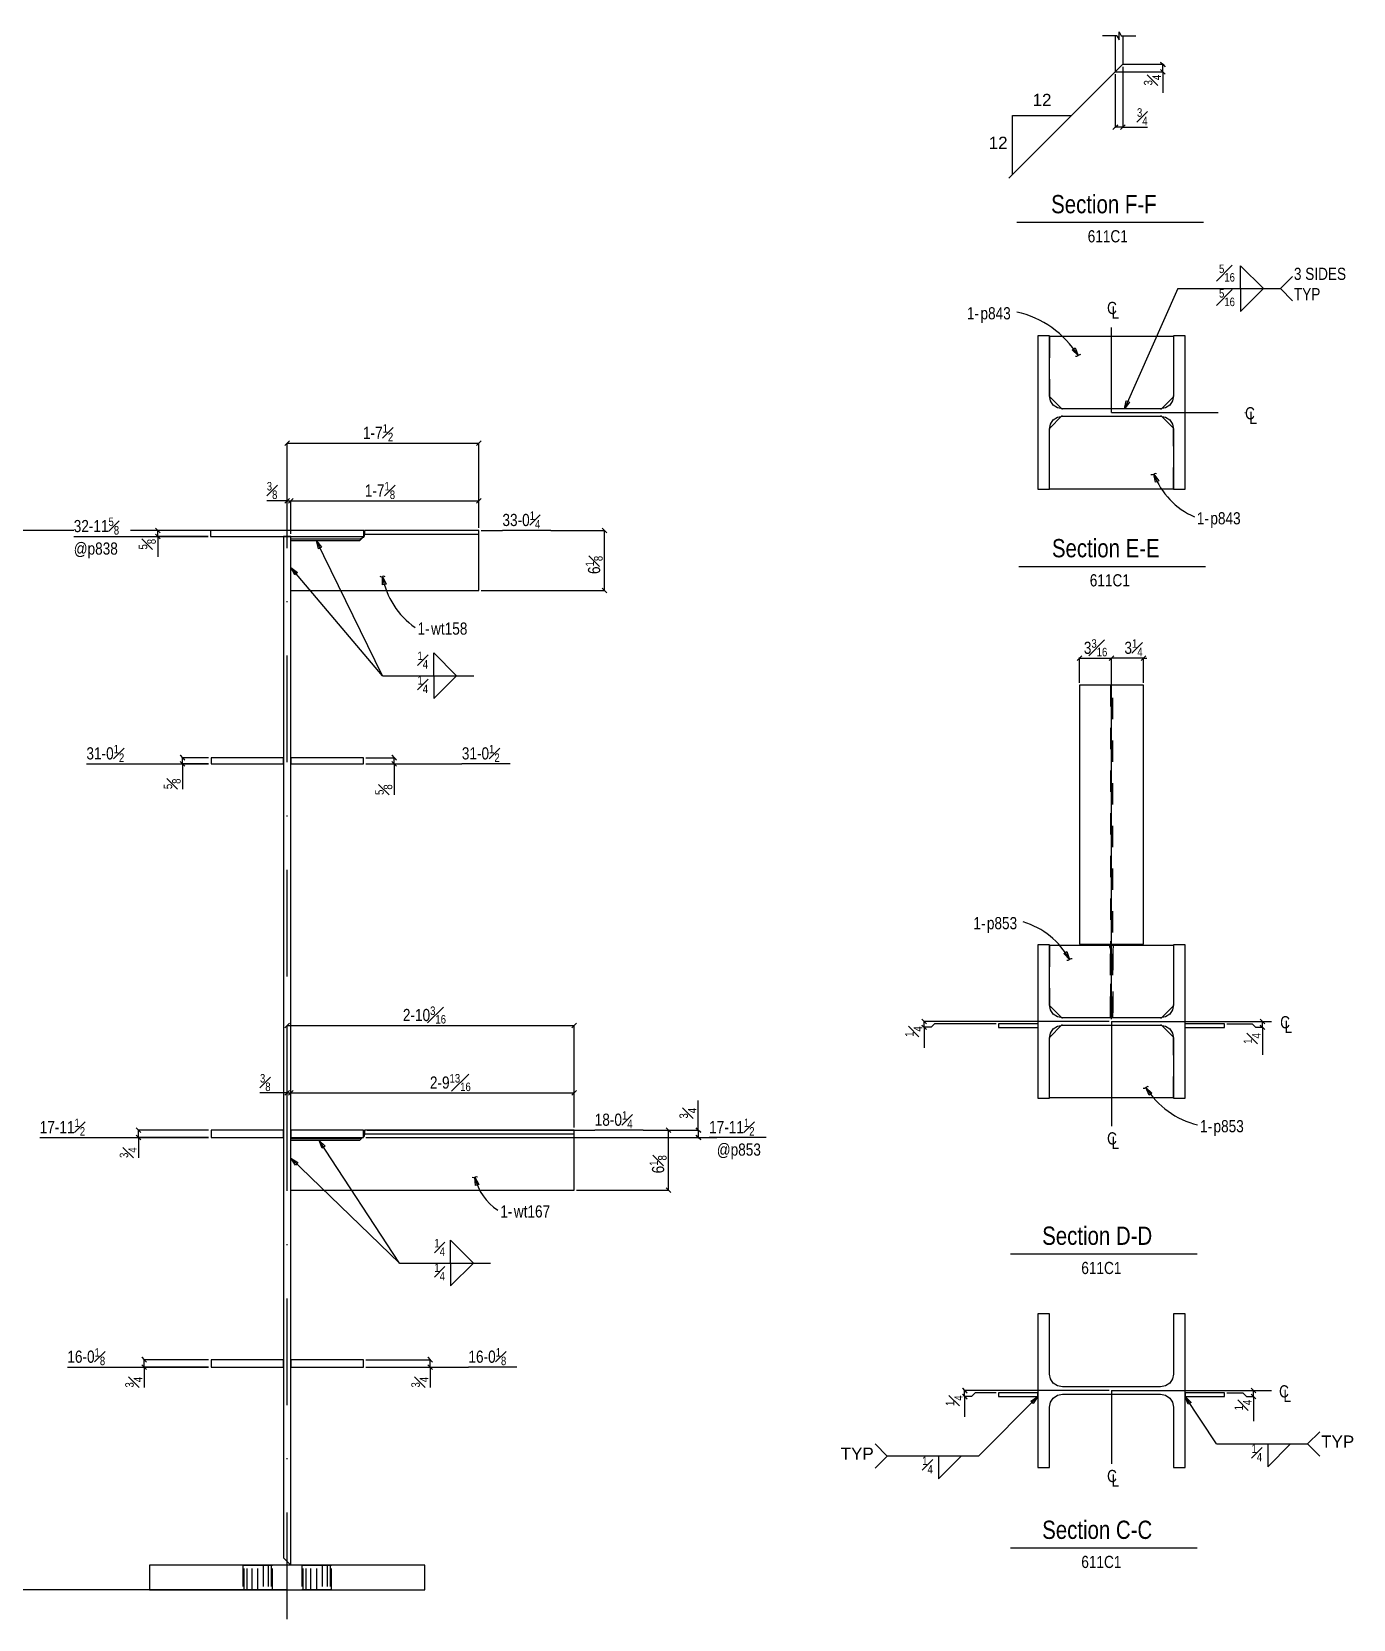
# Model space of a CAD drawing. Extents: x -269 to 49, y -129 to 125.
# Drawn here: x -87.3 to 47.2, y -36 to 125.5 of the extents above; entities that cross this region are included whole.
import ezdxf
from ezdxf.enums import TextEntityAlignment as Align

# ---------------------------------------------------------------- set-up
doc = ezdxf.new("R2010")
doc.units = 0
doc.header["$LTSCALE"] = 108.455651
doc.header["$MEASUREMENT"] = 0
for name, pattern in [('SDS2_5', [0.04, 0.02, -0.02]), ('SDS2_6', [0.2, 0.1, -0.05, 0, -0.05]), ('SDS2_7', [0.175, 0.1, -0.025, 0.025, -0.025])]:
    doc.linetypes.add(name, pattern=pattern)
for name, color, linetype in [('OUTLINE', 7, 'CONTINUOUS'), ('SYSTEM_ANNOTATION', 7, 'CONTINUOUS'), ('USER_ADJUSTED', 7, 'CONTINUOUS'), ('USER_ANNOTATION', 7, 'CONTINUOUS')]:
    doc.layers.add(name, color=color, linetype=linetype)
doc.styles.add('ARIAL', font='arial.ttf', dxfattribs={"width": 0.8, "height": 0.2})

msp = doc.modelspace()

# ---------------------------------------------------------------- linework, layer by layer
at = {"layer": 'OUTLINE', "color": 2, "linetype": 'CONTINUOUS'}
for p, q in [((16.3, 94.54), (15.11, 94.54)), ((15.11, 94.54), (15.11, 78.94)), ((16.3, 88.42), (16.3, 94.54)), ((28.92, 94.48), (16.3, 94.48)), ((30.11, 94.54), (28.92, 94.54)), ((28.92, 94.54), (28.92, 88.42)), ((30.11, 78.94), (30.11, 94.54)), ((16.4, 87.92), (16.3, 88.42)), ((16.32, 88.34), (17.53, 87.13)), ((16.69, 87.49), (16.4, 87.92)), ((17.11, 87.21), (16.69, 87.49)), ((17.61, 87.11), (17.11, 87.21)), ((28.11, 87.21), (27.61, 87.11)), ((27.69, 87.12), (28.91, 88.34)), ((28.54, 87.49), (28.11, 87.21)), ((28.82, 87.92), (28.54, 87.49)), ((28.92, 88.42), (28.82, 87.92)), ((17.54, 86.35), (16.32, 85.13)), ((16.4, 85.56), (16.69, 85.98)), ((16.69, 85.98), (17.11, 86.26)), ((17.11, 86.26), (17.61, 86.36)), ((27.61, 87.11), (17.61, 87.11)), ((17.61, 86.36), (27.61, 86.36)), ((27.61, 86.36), (28.11, 86.26)), ((28.91, 85.14), (27.69, 86.35)), ((28.11, 86.26), (28.54, 85.98)), ((28.54, 85.98), (28.82, 85.56)), ((16.3, 85.05), (16.4, 85.56)), ((16.3, 78.94), (16.3, 85.05)), ((28.82, 85.56), (28.92, 85.05)), ((28.92, 85.05), (28.92, 78.94)), ((15.11, 78.94), (16.3, 78.94)), ((16.3, 78.99), (28.92, 78.99)), ((28.92, 78.94), (30.11, 78.94)), ((-69.06, 74.75), (-69.06, 74.12)), ((-53.46, 74.75), (-69.06, 74.75)), ((-53.46, 74.12), (-53.46, 74.75)), ((-53.4, 74.32), (-53.43, 74.18)), ((-53.39, 74.37), (-53.4, 74.32)), ((-53.39, 74.33), (-53.4, 74.32)), ((-53.4, 74.32), (-53.4, 74.32)), ((-41.76, 74.75), (-53.39, 74.75)), ((-53.39, 74.75), (-53.39, 74.37)), ((-53.39, 74.37), (-41.76, 74.37)), ((-53.39, 74.37), (-53.39, 74.33)), ((-41.76, 74.37), (-41.76, 74.75)), ((-41.76, 74.32), (-41.76, 74.37)), ((-41.76, 74.17), (-41.76, 74.32)), ((-69.06, 74.12), (-53.46, 74.12)), ((-60.89, 74.12), (-61.63, 74.12)), ((-61.63, 74.12), (-61.63, -29.75)), ((-60.89, -30.5), (-60.89, 74.12)), ((-53.89, 73.87), (-60.89, 73.87)), ((-53.89, 73.69), (-60.89, 73.69)), ((-53.7, 73.91), (-53.89, 73.87)), ((-53.7, 73.88), (-53.89, 73.69)), ((-53.69, 73.91), (-53.7, 73.88)), ((-53.64, 73.95), (-53.69, 73.91)), ((-53.54, 74.02), (-53.64, 73.95)), ((-53.46, 74.12), (-53.54, 74.02)), ((-53.43, 74.17), (-53.46, 74.13)), ((-53.43, 74.18), (-53.43, 74.17)), ((-41.76, 73.95), (-41.76, 74.17)), ((-41.76, 73.69), (-41.76, 73.95)), ((-41.76, 68.64), (-41.76, 73.69)), ((-60.89, 68.64), (-41.76, 68.64)), ((25.86, 58.99), (19.37, 58.99)), ((19.37, 58.99), (19.37, 32.67)), ((25.86, 32.67), (25.86, 58.99)), ((-69.01, 51.63), (-69.01, 51.01)), ((-61.63, 51.63), (-69.01, 51.63)), ((-69.01, 51.01), (-61.63, 51.01)), ((-61.63, 51.01), (-61.63, 51.63)), ((-60.89, 51.63), (-60.89, 51.01)), ((-53.51, 51.63), (-60.89, 51.63)), ((-60.89, 51.01), (-53.51, 51.01)), ((-53.51, 51.01), (-53.51, 51.63)), ((16.3, 32.6), (15.11, 32.6)), ((15.11, 32.6), (15.11, 17)), ((16.3, 26.48), (16.3, 32.6)), ((28.92, 32.54), (16.3, 32.54)), ((19.37, 32.67), (22, 32.67)), ((22, 32.67), (23.23, 32.67)), ((22, 32.67), (22.04, 32.66)), ((22.04, 32.66), (22.08, 32.66)), ((22.08, 32.66), (22.28, 32.63)), ((22.28, 32.63), (22.3, 32.63)), ((22.3, 32.63), (22.38, 32.54)), ((22.85, 32.54), (22.93, 32.63)), ((22.93, 32.63), (22.94, 32.63)), ((22.94, 32.63), (23.15, 32.66)), ((23.15, 32.66), (23.18, 32.66)), ((23.18, 32.66), (23.23, 32.67)), ((23.23, 32.67), (25.86, 32.67)), ((30.11, 32.6), (28.92, 32.6)), ((28.92, 32.6), (28.92, 26.48)), ((30.11, 17), (30.11, 32.6)), ((16.4, 25.98), (16.3, 26.48)), ((16.32, 26.4), (17.53, 25.19)), ((16.69, 25.55), (16.4, 25.98)), ((27.69, 25.18), (28.91, 26.4)), ((28.82, 25.98), (28.54, 25.55)), ((28.92, 26.48), (28.82, 25.98)), ((11.11, 24.56), (11.11, 24.19)), ((15.11, 24.56), (11.11, 24.56)), ((17.54, 24.41), (16.32, 23.19)), ((17.11, 25.27), (16.69, 25.55)), ((16.69, 24.04), (17.11, 24.32)), ((17.61, 25.17), (17.11, 25.27)), ((17.11, 24.32), (17.61, 24.42)), ((27.61, 25.17), (17.61, 25.17)), ((17.61, 24.42), (27.61, 24.42)), ((28.11, 25.27), (27.61, 25.17)), ((27.61, 24.42), (28.11, 24.32)), ((28.91, 23.2), (27.69, 24.41)), ((28.54, 25.55), (28.11, 25.27)), ((28.11, 24.32), (28.54, 24.04)), ((34.11, 24.56), (30.11, 24.56)), ((34.11, 24.19), (34.11, 24.56)), ((11.11, 24.19), (15.11, 24.19)), ((16.3, 23.11), (16.4, 23.62)), ((16.3, 17), (16.3, 23.11)), ((16.4, 23.62), (16.69, 24.04)), ((28.54, 24.04), (28.82, 23.62)), ((28.82, 23.62), (28.92, 23.11)), ((28.92, 23.11), (28.92, 17)), ((30.11, 24.19), (34.11, 24.19)), ((15.11, 17), (16.3, 17)), ((16.3, 17.05), (28.92, 17.05)), ((28.92, 17), (30.11, 17)), ((-69.01, 13.75), (-69.01, 13)), ((-61.63, 13.75), (-69.01, 13.75)), ((-69.01, 13), (-61.63, 13)), ((-61.63, 13), (-61.63, 13.75)), ((-60.89, 13.75), (-60.89, 13)), ((-53.51, 13.75), (-60.89, 13.75)), ((-60.89, 13), (-53.51, 13)), ((-53.64, 12.95), (-53.69, 12.91)), ((-53.56, 13), (-53.64, 12.95)), ((-53.51, 13), (-53.51, 13.75)), ((-53.43, 13.17), (-53.51, 13.05)), ((-53.4, 13.32), (-53.43, 13.18)), ((-53.43, 13.18), (-53.43, 13.17)), ((-53.39, 13.37), (-53.4, 13.32)), ((-53.39, 13.33), (-53.4, 13.32)), ((-53.4, 13.32), (-53.4, 13.32)), ((-32.06, 13.75), (-53.39, 13.75)), ((-53.39, 13.75), (-53.39, 13.37)), ((-53.39, 13.37), (-32.06, 13.37)), ((-53.39, 13.37), (-53.39, 13.33)), ((-32.06, 13.37), (-32.06, 13.75)), ((-32.06, 13.32), (-32.06, 13.37)), ((-32.06, 13.17), (-32.06, 13.32)), ((-32.06, 12.95), (-32.06, 13.17)), ((-32.06, 12.69), (-32.06, 12.95)), ((-53.89, 12.87), (-60.89, 12.87)), ((-53.89, 12.69), (-60.89, 12.69)), ((-53.7, 12.91), (-53.89, 12.87)), ((-53.7, 12.88), (-53.89, 12.69)), ((-53.69, 12.91), (-53.7, 12.88)), ((-32.06, 7.64), (-32.06, 12.69)), ((-60.89, 7.64), (-32.06, 7.64)), ((16.3, -4.95), (15.11, -4.95)), ((15.11, -4.95), (15.11, -20.55)), ((16.3, -11.06), (16.3, -4.95)), ((30.11, -4.95), (28.92, -4.95)), ((28.92, -4.95), (28.92, -11.06)), ((30.11, -20.55), (30.11, -4.95)), ((-69.01, -9.6), (-69.01, -10.35)), ((-61.63, -9.6), (-69.01, -9.6)), ((-61.63, -10.35), (-61.63, -9.6)), ((-60.89, -9.6), (-60.89, -10.35)), ((-53.51, -9.6), (-60.89, -9.6)), ((-53.51, -10.35), (-53.51, -9.6)), ((-69.01, -10.35), (-61.63, -10.35)), ((-60.89, -10.35), (-53.51, -10.35)), ((16.4, -11.56), (16.3, -11.06)), ((28.92, -11.06), (28.82, -11.56)), ((16.69, -11.99), (16.4, -11.56)), ((17.11, -12.27), (16.69, -11.99)), ((17.61, -12.37), (17.11, -12.27)), ((27.61, -12.37), (17.61, -12.37)), ((28.11, -12.27), (27.61, -12.37)), ((28.54, -11.99), (28.11, -12.27)), ((28.82, -11.56), (28.54, -11.99)), ((11.11, -12.98), (11.11, -13.36)), ((15.11, -12.98), (11.11, -12.98)), ((11.11, -13.36), (15.11, -13.36)), ((15.11, -13.36), (15.11, -12.98)), ((16.3, -14.43), (16.4, -13.93)), ((16.3, -20.55), (16.3, -14.43)), ((16.4, -13.93), (16.69, -13.5)), ((16.69, -13.5), (17.11, -13.22)), ((17.11, -13.22), (17.61, -13.12)), ((17.61, -13.12), (27.61, -13.12)), ((27.61, -13.12), (28.11, -13.22)), ((28.11, -13.22), (28.54, -13.5)), ((28.54, -13.5), (28.82, -13.93)), ((28.82, -13.93), (28.92, -14.43)), ((28.92, -14.43), (28.92, -20.55)), ((30.11, -12.98), (30.11, -13.36)), ((34.11, -12.98), (30.11, -12.98)), ((30.11, -13.36), (34.11, -13.36)), ((34.11, -13.36), (34.11, -12.98)), ((15.11, -20.55), (16.3, -20.55)), ((28.92, -20.55), (30.11, -20.55)), ((-75.26, -30.5), (-75.26, -33)), ((-47.26, -30.5), (-75.26, -30.5)), ((-65.76, -30.5), (-65.76, -30.5)), ((-62.76, -30.5), (-62.76, -30.5)), ((-61.63, -29.75), (-60.89, -30.5)), ((-59.76, -30.5), (-59.76, -30.5)), ((-56.76, -30.5), (-56.76, -30.5)), ((-47.26, -33), (-47.26, -30.5)), ((-75.26, -33), (-47.26, -33)), ((-65.76, -33), (-65.76, -33.01)), ((-62.76, -33.01), (-62.76, -33)), ((-59.76, -33), (-59.76, -33.01)), ((-56.76, -33.01), (-56.76, -33))]:
    msp.add_line(p, q, dxfattribs=at)
at = {"layer": 'OUTLINE', "color": 1, "linetype": 'SDS2_5'}
for p, q in [((16.3, 94.48), (16.3, 94.48)), ((16.3, 94.48), (16.3, 88.36)), ((16.3, 88.36), (16.32, 88.34)), ((28.91, 88.34), (28.92, 88.36)), ((28.92, 88.36), (28.92, 88.42)), ((17.53, 87.13), (17.55, 87.11)), ((17.55, 86.36), (17.54, 86.35)), ((17.55, 87.11), (17.61, 87.11)), ((17.61, 86.36), (17.55, 86.36)), ((27.61, 87.11), (27.67, 87.11)), ((27.68, 86.36), (27.61, 86.36)), ((27.67, 87.11), (27.69, 87.12)), ((27.69, 86.35), (27.68, 86.36)), ((16.32, 85.13), (16.3, 85.11)), ((16.3, 85.11), (16.3, 85.05)), ((28.93, 85.11), (28.91, 85.14)), ((28.93, 78.99), (28.93, 85.11)), ((28.92, 78.99), (28.93, 78.99)), ((-53.46, 74.13), (-53.46, 74.12)), ((22.5, 58.99), (22.5, 25.17)), ((22.73, 25.17), (22.73, 58.99)), ((16.3, 32.54), (16.3, 32.54)), ((16.3, 32.54), (16.3, 26.42)), ((22.4, 32.52), (22.38, 32.54)), ((22.45, 32.42), (22.4, 32.52)), ((22.45, 32.37), (22.45, 32.42)), ((22.46, 32.36), (22.45, 32.37)), ((22.5, 32.17), (22.46, 32.36)), ((22.77, 32.36), (22.73, 32.17)), ((22.78, 32.42), (22.77, 32.37)), ((22.77, 32.37), (22.77, 32.36)), ((22.82, 32.52), (22.78, 32.42)), ((22.85, 32.54), (22.82, 32.52)), ((22.5, 25.17), (22.5, 32.17)), ((22.73, 32.17), (22.73, 25.17)), ((16.3, 26.42), (16.32, 26.4)), ((28.91, 26.4), (28.92, 26.42)), ((28.92, 26.42), (28.92, 26.48)), ((17.53, 25.19), (17.55, 25.17)), ((17.55, 24.42), (17.54, 24.41)), ((17.55, 25.17), (17.61, 25.17)), ((17.61, 24.42), (17.55, 24.42)), ((27.61, 25.17), (27.67, 25.17)), ((27.68, 24.42), (27.61, 24.42)), ((27.67, 25.17), (27.69, 25.18)), ((27.69, 24.41), (27.68, 24.42)), ((16.32, 23.19), (16.3, 23.17)), ((16.3, 23.17), (16.3, 23.11)), ((28.93, 23.17), (28.91, 23.2)), ((28.93, 17.05), (28.93, 23.17)), ((28.92, 17.05), (28.93, 17.05)), ((-53.54, 13.02), (-53.56, 13)), ((-53.51, 13.05), (-53.54, 13.02)), ((-65.76, -30.5), (-65.76, -33)), ((-65.76, -30.5), (-65.65, -30.5)), ((-65.65, -33), (-65.65, -30.5)), ((-65.65, -30.5), (-65.65, -30.5)), ((-65.65, -30.5), (-65.32, -30.5)), ((-65.32, -33), (-65.32, -30.5)), ((-65.32, -30.5), (-65.32, -30.5)), ((-65.32, -30.5), (-64.84, -30.5)), ((-64.84, -33), (-64.84, -30.5)), ((-64.84, -30.5), (-64.84, -30.5)), ((-64.84, -30.5), (-64.26, -30.5)), ((-64.26, -33), (-64.26, -30.5)), ((-64.26, -30.5), (-64.26, -30.5)), ((-64.26, -30.5), (-63.69, -30.5)), ((-63.69, -30.5), (-63.69, -30.5)), ((-63.69, -30.5), (-63.69, -33)), ((-63.69, -30.5), (-63.2, -30.5)), ((-63.2, -30.5), (-63.2, -30.5)), ((-63.2, -30.5), (-63.2, -33)), ((-63.2, -30.5), (-62.88, -30.5)), ((-62.88, -30.5), (-62.88, -30.5)), ((-62.88, -30.5), (-62.88, -33)), ((-62.88, -30.5), (-62.76, -30.5)), ((-62.76, -33), (-62.76, -30.5)), ((-59.76, -30.5), (-59.76, -33)), ((-59.76, -30.5), (-59.65, -30.5)), ((-59.65, -33), (-59.65, -30.5)), ((-59.65, -30.5), (-59.65, -30.5)), ((-59.65, -30.5), (-59.32, -30.5)), ((-59.32, -33), (-59.32, -30.5)), ((-59.32, -30.5), (-59.32, -30.5)), ((-59.32, -30.5), (-58.84, -30.5)), ((-58.84, -33), (-58.84, -30.5)), ((-58.84, -30.5), (-58.84, -30.5)), ((-58.84, -30.5), (-58.26, -30.5)), ((-58.26, -33), (-58.26, -30.5)), ((-58.26, -30.5), (-58.26, -30.5)), ((-58.26, -30.5), (-57.69, -30.5)), ((-57.69, -30.5), (-57.69, -30.5)), ((-57.69, -30.5), (-57.69, -33)), ((-57.69, -30.5), (-57.2, -30.5)), ((-57.2, -30.5), (-57.2, -30.5)), ((-57.2, -30.5), (-57.2, -33)), ((-57.2, -30.5), (-56.88, -30.5)), ((-56.88, -30.5), (-56.88, -30.5)), ((-56.88, -30.5), (-56.88, -33)), ((-56.88, -30.5), (-56.76, -30.5)), ((-56.76, -33), (-56.76, -30.5)), ((-65.65, -33.01), (-65.76, -33.01)), ((-65.65, -33.01), (-65.65, -33)), ((-65.32, -33.01), (-65.65, -33.01)), ((-65.32, -33.01), (-65.32, -33)), ((-64.84, -33.01), (-65.32, -33.01)), ((-64.84, -33.01), (-64.84, -33)), ((-64.26, -33.01), (-64.84, -33.01)), ((-64.26, -33.01), (-64.26, -33)), ((-63.69, -33.01), (-64.26, -33.01)), ((-63.69, -33), (-63.69, -33.01)), ((-63.2, -33.01), (-63.69, -33.01)), ((-63.2, -33), (-63.2, -33.01)), ((-62.88, -33.01), (-63.2, -33.01)), ((-62.88, -33), (-62.88, -33.01)), ((-62.76, -33.01), (-62.88, -33.01)), ((-59.65, -33.01), (-59.76, -33.01)), ((-59.65, -33.01), (-59.65, -33)), ((-59.32, -33.01), (-59.65, -33.01)), ((-59.32, -33.01), (-59.32, -33)), ((-58.84, -33.01), (-59.32, -33.01)), ((-58.84, -33.01), (-58.84, -33)), ((-58.26, -33.01), (-58.84, -33.01)), ((-58.26, -33.01), (-58.26, -33)), ((-57.69, -33.01), (-58.26, -33.01)), ((-57.69, -33), (-57.69, -33.01)), ((-57.2, -33.01), (-57.69, -33.01)), ((-57.2, -33), (-57.2, -33.01)), ((-56.88, -33.01), (-57.2, -33.01)), ((-56.88, -33), (-56.88, -33.01)), ((-56.76, -33.01), (-56.88, -33.01))]:
    msp.add_line(p, q, dxfattribs=at)
at = {"layer": 'SYSTEM_ANNOTATION', "color": 1, "linetype": 'SDS2_6'}
msp.add_line((-61.26, -36), (-61.26, 77.75), dxfattribs=at)
at = {"layer": 'SYSTEM_ANNOTATION', "color": 1, "linetype": 'CONTINUOUS'}
for p, q in [((-82.98, 74.75), (-199.84, 74.75)), ((-61.26, 74.75), (-77.19, 74.75)), ((-51.56, 70.06), (-51.56, 70.06)), ((-51.56, 70.06), (-51.2, 69.29)), ((-51.55, 69.21), (-51.56, 70.06)), ((-51.2, 69.29), (-51.55, 69.21)), ((-61.26, -33), (-267.37, -33))]:
    msp.add_line(p, q, dxfattribs=at)
at = {"layer": 'SYSTEM_ANNOTATION', "color": 3, "linetype": 'CONTINUOUS'}
for p, q in [((13.18, 71.09), (32.18, 71.09)), ((12.32, 1.16), (31.32, 1.16)), ((12.32, -28.75), (31.32, -28.75))]:
    msp.add_line(p, q, dxfattribs=at)
at = {"layer": 'SYSTEM_ANNOTATION', "color": 1, "linetype": 'CONTINUOUS'}
for centre, radius, start, end in [((-51.67, 70.35), 0.313, 238.1101, 291.2402), ((-51.45, 69.77), 0.313, 58.1101, 111.2402), ((-43.66, 71.47), 8.03, 190.1577, 235.1577)]:
    msp.add_arc(centre, radius, start, end, dxfattribs=at)
at = {"layer": 'USER_ADJUSTED', "color": 1, "linetype": 'CONTINUOUS'}
for p, q in [((18.61, 93.12), (18.9, 93.32)), ((19.22, 92.54), (18.61, 93.12)), ((18.9, 93.32), (19.22, 92.54)), ((19.22, 92.54), (19.22, 92.54)), ((26.91, 80.47), (26.91, 80.47)), ((26.91, 80.47), (27.41, 79.79)), ((27.08, 79.65), (26.91, 80.47)), ((27.41, 79.79), (27.08, 79.65)), ((-53.26, 51.01), (-43.49, 51.01)), ((-38.56, 51.01), (-43.49, 51.01)), ((-38.56, 51.01), (-38.56, 51.01)), ((17.75, 31.72), (18.06, 31.9)), ((18.33, 31.1), (17.75, 31.72)), ((18.06, 31.9), (18.33, 31.1)), ((18.33, 31.1), (18.33, 31.1)), ((26.11, 18.09), (26.11, 18.09)), ((26.11, 18.09), (26.72, 17.51)), ((26.43, 17.31), (26.11, 18.09)), ((26.72, 17.51), (26.43, 17.31)), ((-42.17, 8.96), (-42.17, 8.96)), ((-42.17, 8.96), (-41.77, 8.22)), ((-42.1, 8.12), (-42.17, 8.96)), ((-41.77, 8.22), (-42.1, 8.12))]:
    msp.add_line(p, q, dxfattribs=at)
for centre, radius, start, end in [((10.77, 87.2), 10, 32.2955, 77.2955), ((19.01, 92.77), 0.313, 259.665, 312.7951), ((19.44, 92.31), 0.313, 79.665, 132.7951), ((26.74, 80.74), 0.313, 248.9722, 302.1023), ((27.08, 80.21), 0.313, 68.9722, 122.1023), ((34.25, 83.28), 7.85, 200.9554, 245.9554), ((11.37, 27.33), 7.92, 28.4344, 73.4344), ((18.14, 31.34), 0.313, 256.4253, 309.5554), ((18.53, 30.86), 0.313, 76.4253, 129.5554), ((25.9, 18.32), 0.313, 259.357, 312.4871), ((26.32, 17.86), 0.313, 79.357, 132.4871), ((33.34, 22.53), 8.48, 211.5643, 256.5643), ((-42.31, 9.25), 0.313, 241.8763, 295.0064), ((-42.04, 8.68), 0.313, 61.8763, 115.0064), ((-36.95, 10.12), 5.35, 192.4483, 237.4483)]:
    msp.add_arc(centre, radius, start, end, dxfattribs=at)
at = {"layer": 'USER_ANNOTATION', "color": 1, "linetype": 'CONTINUOUS'}
for p, q in [((23.17, 125.05), (21.68, 125.05)), ((23.17, 125.05), (23.38, 124.63)), ((23.38, 125.46), (23.58, 125.05)), ((23.38, 124.63), (23.38, 125.46)), ((23.58, 125.05), (25.07, 125.05)), ((23, 121.4), (12.18, 110.58)), ((23, 121.4), (27.83, 121.4)), ((23, 121.15), (23, 115.76)), ((23.75, 122.15), (27.83, 122.15)), ((23.75, 121.9), (23.75, 115.76)), ((28.07, 121.91), (27.6, 122.38)), ((27.6, 122.38), (27.83, 122.15)), ((28.07, 121.16), (27.6, 121.63)), ((27.6, 121.63), (27.83, 121.4)), ((27.83, 121.4), (27.83, 122.15)), ((27.83, 122.15), (27.83, 122.15)), ((27.83, 122.15), (28.07, 121.91)), ((27.83, 121.4), (27.83, 119.25)), ((27.83, 121.4), (28.07, 121.16)), ((12.54, 110.93), (12.54, 116.93)), ((12.54, 116.93), (18.54, 116.93)), ((23.24, 115.99), (22.76, 115.52)), ((22.76, 115.52), (23, 115.76)), ((23, 115.76), (23.24, 115.99)), ((23.75, 115.76), (23, 115.76)), ((23, 115.76), (23, 115.76)), ((23.99, 115.99), (23.51, 115.52)), ((23.51, 115.52), (23.75, 115.76)), ((23.75, 115.76), (23.99, 115.99)), ((23.75, 115.76), (26.28, 115.76)), ((35.75, 99.34), (35.75, 101.66)), ((35.75, 101.66), (38.07, 99.34)), ((39.81, 99.34), (41.04, 100.57)), ((29.36, 99.34), (23.94, 87.11)), ((29.36, 99.34), (39.81, 99.34)), ((35.75, 99.34), (35.75, 97.01)), ((35.75, 97.01), (38.07, 99.34)), ((39.81, 99.34), (41.04, 98.1)), ((23.94, 87.11), (24.11, 87.94)), ((24.44, 87.79), (23.94, 87.11)), ((24.11, 87.94), (24.44, 87.79)), ((23.94, 87.11), (23.94, 87.11)), ((-61.5, 83.39), (-61.03, 83.86)), ((-61.26, 83.62), (-61.5, 83.39)), ((-61.03, 83.86), (-61.26, 83.62)), ((-61.26, 74.12), (-61.26, 83.62)), ((-61.26, 83.62), (-41.76, 83.62)), ((-42, 83.39), (-41.53, 83.86)), ((-41.76, 83.62), (-42, 83.39)), ((-41.53, 83.86), (-41.76, 83.62)), ((-41.76, 75), (-41.76, 83.62)), ((-61.26, 77.75), (-63.34, 77.75)), ((-61.5, 77.51), (-61.03, 77.99)), ((-61.26, 77.75), (-61.5, 77.51)), ((-61.03, 77.99), (-61.26, 77.75)), ((-61.26, 74.75), (-61.26, 77.75)), ((-61.26, 77.75), (-60.89, 77.75)), ((-61.13, 77.51), (-60.65, 77.99)), ((-61.13, 77.51), (-60.65, 77.99)), ((-60.89, 77.75), (-61.13, 77.51)), ((-60.89, 77.75), (-61.13, 77.51)), ((-60.65, 77.99), (-60.89, 77.75)), ((-60.65, 77.99), (-60.89, 77.75)), ((-60.89, 77.75), (-60.89, 77.75)), ((-60.89, 74.38), (-60.89, 77.75)), ((-60.89, 74.38), (-60.89, 77.75)), ((-60.89, 77.75), (-41.76, 77.75)), ((-42, 77.51), (-41.53, 77.99)), ((-41.76, 77.75), (-42, 77.51)), ((-41.53, 77.99), (-41.76, 77.75)), ((-41.76, 75), (-41.76, 77.75)), ((-74.2, 74.51), (-74.67, 74.99)), ((-74.67, 74.99), (-74.44, 74.75)), ((-74.2, 73.89), (-74.67, 74.36)), ((-74.67, 74.36), (-74.44, 74.12)), ((-74.44, 74.12), (-74.44, 74.75)), ((-74.44, 74.75), (-74.44, 74.75)), ((-74.44, 74.75), (-74.2, 74.51)), ((-69.31, 74.75), (-74.44, 74.75)), ((-41.51, 74.75), (-39.36, 74.75)), ((-41.51, 74.75), (-39.36, 74.75)), ((-34.43, 74.75), (-39.36, 74.75)), ((-34.43, 74.75), (-28.98, 74.75)), ((-34.43, 74.75), (-34.43, 74.75)), ((-28.74, 74.51), (-29.22, 74.99)), ((-29.22, 74.99), (-28.98, 74.75)), ((-28.98, 68.64), (-28.98, 74.75)), ((-28.98, 74.75), (-28.74, 74.51)), ((-82.98, 74.12), (-82.98, 74.12)), ((-82.98, 74.12), (-77.19, 74.12)), ((-77.19, 74.12), (-69.31, 74.12)), ((-69.31, 74.12), (-74.44, 74.12)), ((-74.44, 74.12), (-74.44, 72.05)), ((-74.44, 74.12), (-74.2, 73.89)), ((-51.57, 59.97), (-58.29, 73.69)), ((-58.29, 73.69), (-58.29, 73.69)), ((-58.29, 73.69), (-57.76, 73.03)), ((-58.08, 72.87), (-58.29, 73.69)), ((-57.76, 73.03), (-58.08, 72.87)), ((-51.57, 59.97), (-60.89, 70.98)), ((-60.89, 70.98), (-60.89, 70.98)), ((-60.89, 70.98), (-60.22, 70.47)), ((-60.49, 70.24), (-60.89, 70.98)), ((-60.22, 70.47), (-60.49, 70.24)), ((-41.51, 68.64), (-28.98, 68.64)), ((-28.74, 68.4), (-29.22, 68.88)), ((-29.22, 68.88), (-28.98, 68.64)), ((-28.98, 68.64), (-28.74, 68.4)), ((-46.35, 59.97), (-46.35, 62.3)), ((-46.35, 62.3), (-44.02, 59.97)), ((19.13, 61.51), (19.6, 61.99)), ((19.37, 61.75), (19.13, 61.51)), ((19.37, 61.75), (19.28, 61.75)), ((19.6, 61.99), (19.37, 61.75)), ((19.37, 59.24), (19.37, 61.75)), ((19.37, 61.75), (22.61, 61.75)), ((22.38, 61.51), (22.85, 61.99)), ((22.85, 61.99), (22.38, 61.51)), ((22.61, 61.75), (22.38, 61.51)), ((22.38, 61.51), (22.61, 61.75)), ((22.85, 61.99), (22.61, 61.75)), ((22.61, 61.75), (22.85, 61.99)), ((22.61, 25.05), (22.61, 61.75)), ((25.86, 61.75), (22.61, 61.75)), ((22.61, 25.05), (22.61, 61.75)), ((26.09, 61.99), (25.62, 61.51)), ((25.62, 61.51), (25.86, 61.75)), ((25.86, 61.75), (26.09, 61.99)), ((25.86, 59.24), (25.86, 61.75)), ((25.86, 61.75), (26.2, 61.75)), ((-51.57, 59.97), (-42.28, 59.97)), ((-46.35, 59.97), (-46.35, 57.65)), ((-46.35, 57.65), (-44.02, 59.97)), ((-71.68, 51.4), (-72.15, 51.87)), ((-72.15, 51.87), (-71.91, 51.63)), ((-50.15, 51.4), (-50.62, 51.87)), ((-50.62, 51.87), (-50.38, 51.63)), ((-81.69, 51.01), (-81.69, 51.01)), ((-81.69, 51.01), (-76.76, 51.01)), ((-76.76, 51.01), (-69.26, 51.01)), ((-71.68, 50.77), (-72.15, 51.25)), ((-72.15, 51.25), (-71.91, 51.01)), ((-71.91, 51.01), (-71.91, 51.63)), ((-71.91, 51.63), (-71.91, 51.63)), ((-71.91, 51.63), (-71.68, 51.4)), ((-69.26, 51.63), (-71.91, 51.63)), ((-69.26, 51.01), (-71.91, 51.01)), ((-71.91, 51.01), (-71.91, 48.43)), ((-71.91, 51.01), (-71.68, 50.77)), ((-53.26, 51.63), (-50.38, 51.63)), ((-53.26, 51.01), (-50.38, 51.01)), ((-50.15, 50.77), (-50.62, 51.25)), ((-50.62, 51.25), (-50.38, 51.01)), ((-50.38, 51.01), (-50.38, 51.63)), ((-50.38, 51.63), (-50.38, 51.63)), ((-50.38, 51.63), (-50.15, 51.4)), ((-50.38, 51.01), (-50.38, 47.84)), ((-50.38, 51.01), (-50.15, 50.77)), ((-61.5, 24.16), (-61.03, 24.63)), ((-61.26, 24.4), (-61.5, 24.16)), ((-61.03, 24.63), (-61.26, 24.4)), ((-61.26, 13.75), (-61.26, 24.4)), ((-61.26, 24.4), (-32.06, 24.4)), ((-32.3, 24.16), (-31.83, 24.63)), ((-32.06, 24.4), (-32.3, 24.16)), ((-31.83, 24.63), (-32.06, 24.4)), ((-32.06, 14), (-32.06, 24.4)), ((3.78, 24.56), (3.31, 25.03)), ((3.31, 25.03), (3.54, 24.8)), ((3.78, 23.97), (3.31, 24.44)), ((3.31, 24.44), (3.54, 24.21)), ((3.54, 24.21), (3.54, 24.8)), ((3.54, 24.8), (3.54, 24.8)), ((3.54, 24.8), (3.78, 24.56)), ((22.36, 24.8), (3.54, 24.8)), ((4.6, 24.56), (4.25, 24.21)), ((10.86, 24.56), (4.6, 24.56)), ((22.61, 24.8), (37.98, 24.8)), ((34.36, 24.56), (36.91, 24.56)), ((36.91, 24.56), (37.27, 24.21)), ((38.21, 24.56), (37.74, 25.03)), ((37.74, 25.03), (37.98, 24.8)), ((38.21, 23.97), (37.74, 24.44)), ((37.74, 24.44), (37.98, 24.21)), ((37.98, 24.21), (37.98, 24.8)), ((37.98, 24.8), (37.98, 24.8)), ((37.98, 24.8), (38.21, 24.56)), ((4.25, 24.21), (3.54, 24.21)), ((3.54, 24.21), (3.54, 22.13)), ((3.54, 24.21), (3.78, 23.97)), ((37.27, 24.21), (37.98, 24.21)), ((37.98, 24.21), (37.98, 21.42)), ((37.98, 24.21), (38.21, 23.97)), ((-61.5, 17.3), (-61.03, 17.77)), ((-61.03, 17.77), (-61.26, 17.53)), ((-61.13, 17.3), (-60.65, 17.77)), ((-61.13, 17.3), (-60.65, 17.77)), ((-60.65, 17.77), (-60.89, 17.53)), ((-60.65, 17.77), (-60.89, 17.53)), ((-32.3, 17.3), (-31.83, 17.77)), ((-31.83, 17.77), (-32.06, 17.53)), ((-61.26, 17.53), (-64.03, 17.53)), ((-61.26, 17.53), (-61.5, 17.3)), ((-61.26, 13.75), (-61.26, 17.53)), ((-61.26, 17.53), (-60.89, 17.53)), ((-60.89, 17.53), (-61.13, 17.3)), ((-60.89, 17.53), (-61.13, 17.3)), ((-60.89, 14), (-60.89, 17.53)), ((-60.89, 17.53), (-32.06, 17.53)), ((-60.89, 17.53), (-60.89, 17.53)), ((-60.89, 14), (-60.89, 17.53)), ((-32.06, 17.53), (-32.3, 17.3)), ((-32.06, 14), (-32.06, 17.53)), ((-19.43, 13.75), (-19.43, 16.76)), ((-86.44, 13), (-86.44, 13)), ((-86.44, 13), (-80.65, 13)), ((-80.65, 13), (-69.26, 13)), ((-76.14, 13.51), (-76.62, 13.99)), ((-76.62, 13.99), (-76.38, 13.75)), ((-76.14, 12.76), (-76.62, 13.24)), ((-76.62, 13.24), (-76.38, 13)), ((-76.38, 13), (-76.38, 13.75)), ((-76.38, 13.75), (-76.38, 13.75)), ((-76.38, 13.75), (-76.14, 13.51)), ((-69.26, 13.75), (-76.38, 13.75)), ((-69.26, 13), (-76.38, 13)), ((-76.38, 13), (-76.38, 10.92)), ((-76.38, 13), (-76.14, 12.76)), ((-53.26, 13), (-19.43, 13)), ((-53.26, 13), (-17.55, 13)), ((-53.14, 13.75), (-29.97, 13.75)), ((-31.81, 13.75), (-29.97, 13.75)), ((-31.81, 13.75), (-29.97, 13.75)), ((-25.04, 13.75), (-29.97, 13.75)), ((-25.04, 13.75), (-22.47, 13.75)), ((-25.04, 13.75), (-19.43, 13.75)), ((-25.04, 13.75), (-25.04, 13.75)), ((-22.24, 13.51), (-22.71, 13.99)), ((-22.71, 13.99), (-22.47, 13.75)), ((-22.47, 7.64), (-22.47, 13.75)), ((-22.47, 13.75), (-22.24, 13.51)), ((-19.43, 13.75), (-19.66, 13.99)), ((-19.66, 13.99), (-19.19, 13.51)), ((-19.43, 13), (-19.66, 13.24)), ((-19.66, 13.24), (-19.19, 12.76)), ((-19.19, 13.51), (-19.43, 13.75)), ((-19.43, 13.75), (-19.43, 13)), ((-19.43, 13), (-19.43, 13)), ((-19.19, 12.76), (-19.43, 13)), ((-12.54, 13), (-18.33, 13)), ((-12.54, 13), (-12.54, 13)), ((-49.85, 0.23), (-58.01, 12.69)), ((-58.01, 12.69), (-58.01, 12.69)), ((-58.01, 12.69), (-57.41, 12.1)), ((-57.71, 11.9), (-58.01, 12.69)), ((-57.41, 12.1), (-57.71, 11.9)), ((-49.85, 0.23), (-60.89, 10.89)), ((-60.89, 10.89), (-60.89, 10.89)), ((-60.89, 10.89), (-60.17, 10.45)), ((-60.42, 10.19), (-60.89, 10.89)), ((-60.17, 10.45), (-60.42, 10.19)), ((-31.81, 7.64), (-22.47, 7.64)), ((-22.24, 7.4), (-22.71, 7.88)), ((-22.71, 7.88), (-22.47, 7.64)), ((-22.47, 7.64), (-22.24, 7.4)), ((-44.63, 0.23), (-44.63, 2.55)), ((-44.63, 2.55), (-42.31, 0.23)), ((-49.85, 0.23), (-40.56, 0.23)), ((-44.63, 0.23), (-44.63, -2.09)), ((-44.63, -2.09), (-42.31, 0.23)), ((-75.58, -9.84), (-76.05, -9.36)), ((-76.05, -9.36), (-75.82, -9.6)), ((-75.82, -10.35), (-75.82, -9.6)), ((-75.82, -9.6), (-75.82, -9.6)), ((-75.82, -9.6), (-75.58, -9.84)), ((-69.26, -9.6), (-75.82, -9.6)), ((-53.26, -9.6), (-46.7, -9.6)), ((-46.47, -9.84), (-46.94, -9.36)), ((-46.94, -9.36), (-46.7, -9.6)), ((-46.7, -10.35), (-46.7, -9.6)), ((-46.7, -9.6), (-46.7, -9.6)), ((-46.7, -9.6), (-46.47, -9.84)), ((-83.63, -10.35), (-83.63, -10.35)), ((-83.63, -10.35), (-78.71, -10.35)), ((-78.71, -10.35), (-69.26, -10.35)), ((-75.58, -10.59), (-76.05, -10.11)), ((-76.05, -10.11), (-75.82, -10.35)), ((-69.26, -10.35), (-75.82, -10.35)), ((-75.82, -10.35), (-75.82, -12.43)), ((-75.82, -10.35), (-75.58, -10.59)), ((-53.26, -10.35), (-46.7, -10.35)), ((-53.26, -10.35), (-42.82, -10.35)), ((-46.47, -10.59), (-46.94, -10.11)), ((-46.94, -10.11), (-46.7, -10.35)), ((-46.7, -10.35), (-46.7, -12.43)), ((-46.7, -10.35), (-46.47, -10.59)), ((-37.89, -10.35), (-42.82, -10.35)), ((-37.89, -10.35), (-37.89, -10.35)), ((7.91, -12.98), (7.44, -12.51)), ((7.44, -12.51), (7.67, -12.75)), ((7.67, -13.33), (7.67, -12.75)), ((7.67, -12.75), (7.67, -12.75)), ((7.67, -12.75), (7.91, -12.98)), ((22.36, -12.75), (7.67, -12.75)), ((22.61, -12.75), (37.05, -12.75)), ((37.29, -12.98), (36.82, -12.51)), ((36.82, -12.51), (37.05, -12.75)), ((37.05, -13.33), (37.05, -12.75)), ((37.05, -12.75), (37.05, -12.75)), ((37.05, -12.75), (37.29, -12.98)), ((7.91, -13.57), (7.44, -13.1)), ((7.44, -13.1), (7.67, -13.33)), ((8.38, -13.33), (7.67, -13.33)), ((7.67, -13.33), (7.67, -15.41)), ((7.67, -13.33), (7.91, -13.57)), ((8.73, -12.98), (8.38, -13.33)), ((10.86, -12.98), (8.73, -12.98)), ((9.07, -19.4), (15.11, -13.36)), ((14.4, -13.81), (15.11, -13.36)), ((14.65, -14.07), (14.4, -13.81)), ((15.11, -13.36), (14.65, -14.07)), ((15.11, -13.36), (15.11, -13.36)), ((33.29, -18.17), (30.11, -13.36)), ((30.11, -13.36), (30.11, -13.36)), ((30.11, -13.36), (30.72, -13.95)), ((30.42, -14.14), (30.11, -13.36)), ((30.72, -13.95), (30.42, -14.14)), ((34.36, -12.98), (35.99, -12.98)), ((35.99, -12.98), (36.35, -13.33)), ((36.35, -13.33), (37.05, -13.33)), ((37.29, -13.57), (36.82, -13.1)), ((36.82, -13.1), (37.05, -13.33)), ((37.05, -13.33), (37.05, -15.87)), ((37.05, -13.33), (37.29, -13.57)), ((42.57, -18.17), (43.81, -16.94)), ((-0.22, -19.4), (-1.45, -18.17)), ((33.29, -18.17), (42.57, -18.17)), ((38.51, -18.17), (38.51, -20.49)), ((38.51, -20.49), (40.83, -18.17)), ((42.57, -18.17), (43.81, -19.4)), ((-0.22, -19.4), (-1.45, -20.63)), ((9.07, -19.4), (-0.22, -19.4)), ((5.01, -19.4), (5.01, -21.72)), ((5.01, -21.72), (7.33, -19.4))]:
    msp.add_line(p, q, dxfattribs=at)
at = {"layer": 'USER_ANNOTATION', "color": 2, "linetype": 'CONTINUOUS'}
for p, q in [((23, 125.05), (23, 121.4)), ((23.75, 125.05), (23.75, 122.15)), ((23.75, 122.15), (23, 121.4))]:
    msp.add_line(p, q, dxfattribs=at)
at = {"layer": 'USER_ANNOTATION', "color": 3, "linetype": 'CONTINUOUS'}
msp.add_line((12.97, 106.09), (31.97, 106.09), dxfattribs=at)
at = {"layer": 'USER_ANNOTATION', "color": 1, "linetype": 'SDS2_7'}
for p, q in [((22.61, 97.44), (22.61, 97.44)), ((22.61, 86.74), (22.61, 95.39)), ((22.61, 86.74), (36.2, 86.74)), ((36.65, 86.74), (36.65, 86.74)), ((22.61, 24.8), (22.61, 14.14)), ((22.61, 24.8), (39.77, 24.8)), ((40.22, 24.8), (40.22, 24.8)), ((22.61, 12.98), (22.61, 12.98)), ((22.61, -12.75), (22.61, -20.2)), ((22.61, -12.75), (39.66, -12.75)), ((40.1, -12.75), (40.1, -12.75)), ((22.61, -21.36), (22.61, -21.36))]:
    msp.add_line(p, q, dxfattribs=at)

# ---------------------------------------------------------------- texts
at = {"layer": 'SYSTEM_ANNOTATION', "color": 1, "linetype": 'CONTINUOUS', "style": 'ARIAL', "width": 0.8}
for s, p in [('1-', (7.9, 96.21)), ('p843', (9.28, 96.21)), ('1-', (31.29, 75.36)), ('p843', (32.67, 75.36)), ('611C1', (20.4, 69.05)), ('1-', (-48, 64.14)), ('wt158', (-46.62, 64.14)), ('1-', (8.56, 34.18)), ('p853', (9.93, 34.18)), ('1-', (31.62, 13.53)), ('p853', (32.99, 13.53)), ('1-', (-39.58, 4.86)), ('wt167', (-38.2, 4.86)), ('611C1', (19.54, -0.89)), ('611C1', (19.54, -30.79))]:
    msp.add_text(s, height=1.239, dxfattribs=at).set_placement(p)
at = {"layer": 'SYSTEM_ANNOTATION', "color": 3, "linetype": 'CONTINUOUS', "style": 'ARIAL', "width": 0.8}
for s, p in [('Section E-E', (16.55, 72.01)), ('Section D-D', (15.56, 2.08)), ('Section C-C', (15.56, -27.83))]:
    msp.add_text(s, height=1.8579, dxfattribs=at).set_placement(p)
at = {"layer": 'USER_ADJUSTED', "color": 1, "linetype": 'CONTINUOUS', "insert": (-43.49, 51.2), "char_height": 1.2386, "attachment_point": 7, "style": 'ARIAL'}
msp.add_mtext('\\A1;31-0{\\H0.70x;\\S1#2;}', dxfattribs=at)
at = {"layer": 'USER_ANNOTATION', "color": 1, "linetype": 'CONTINUOUS', "style": 'ARIAL'}
msp.add_text('12', height=1.239, dxfattribs=at).set_placement((15.54, 117.91), align=Align.CENTER)
for s, p in [('12', (12.04, 114.17)), ('TYP', (-1.58, -19.16))]:
    msp.add_text(s, height=1.239, dxfattribs=at).set_placement(p, align=Align.MIDDLE_RIGHT)
at = {"layer": 'USER_ANNOTATION', "color": 3, "linetype": 'CONTINUOUS', "style": 'ARIAL', "width": 0.8}
msp.add_text('Section F-F', height=1.8579, dxfattribs=at).set_placement((16.47, 107))
at = {"layer": 'USER_ANNOTATION', "color": 1, "linetype": 'CONTINUOUS', "style": 'ARIAL', "width": 0.8}
for s, height, p in [('611C1', 1.239, (20.19, 104.04)), ('C', 1.24, (22.16, 96.75)), ('L', 1.24, (22.61, 96.28)), ('C', 1.24, (36.2, 86.04)), ('L', 1.24, (36.64, 85.58)), ('@p838', 1.239, (-82.98, 72.28)), ('C', 1.24, (39.77, 24.1)), ('L', 1.24, (40.21, 23.64)), ('C', 1.24, (22.16, 12.29)), ('L', 1.24, (22.61, 11.83)), ('@p853', 1.239, (-17.55, 11.15)), ('C', 1.24, (39.66, -13.44)), ('L', 1.24, (40.1, -13.9)), ('C', 1.24, (22.16, -22.05)), ('L', 1.24, (22.61, -22.51))]:
    msp.add_text(s, height=height, dxfattribs=at).set_placement(p)
at = {"layer": 'USER_ANNOTATION', "color": 1, "linetype": 'CONTINUOUS', "style": 'ARIAL'}
msp.add_text('TYP', height=1.239, dxfattribs=at).set_placement((43.94, -17.93), align=Align.MIDDLE_LEFT)
at = {"layer": 'USER_ANNOTATION', "color": 1, "linetype": 'CONTINUOUS', "char_height": 1.2386, "rotation": 90, "style": 'ARIAL'}
for s, insert, attachment_point in [('\\A1;{\\H0.70x;\\S3#4;}', (27.64, 121.08), 9), ('\\A1;{\\H0.70x;\\S5#8;}', (-74.63, 73.88), 9), ('\\A1;6{\\H0.70x;\\S1#8;}', (-29.17, 70.31), 7), ('\\A1;{\\H0.70x;\\S5#8;}', (-72.1, 48.43), 7), ('\\A1;{\\H0.70x;\\S5#8;}', (-50.57, 47.84), 7), ('\\A1;{\\H0.70x;\\S1#4;}', (3.35, 24.31), 9), ('\\A1;{\\H0.70x;\\S1#4;}', (37.79, 23.61), 9), ('\\A1;{\\H0.70x;\\S3#4;}', (-19.62, 14.93), 7), ('\\A1;{\\H0.70x;\\S3#4;}', (-76.57, 10.92), 7), ('\\A1;6{\\H0.70x;\\S1#8;}', (-22.66, 9.35), 7), ('\\A1;{\\H0.70x;\\S3#4;}', (-76.01, -12.43), 7), ('\\A1;{\\H0.70x;\\S3#4;}', (-46.9, -12.43), 7), ('\\A1;{\\H0.70x;\\S1#4;}', (7.48, -13.23), 9), ('\\A1;{\\H0.70x;\\S1#4;}', (36.86, -13.68), 9)]:
    msp.add_mtext(s, dxfattribs=dict(at, insert=insert, attachment_point=attachment_point))
at = {"layer": 'USER_ANNOTATION', "color": 1, "linetype": 'CONTINUOUS', "char_height": 1.2386, "style": 'ARIAL'}
for s, insert, attachment_point in [('\\A1;{\\H0.70x;\\S3#4;}', (26.28, 115.95), 9), ('\\A1;{\\H0.70x;\\S5#16;}', (35.17, 100.05), 9), ('\\A1;{\\H0.70x;\\S5#16;}', (35.17, 99.29), 3), ('\\A1;1-7{\\H0.70x;\\S1#2;}', (-53.55, 83.81), 7), ('\\A1;{\\H0.70x;\\S3#8;}', (-63.34, 77.94), 7), ('\\A1;1-7{\\H0.70x;\\S1#8;}', (-53.36, 77.94), 7), ('\\A1;32-11{\\H0.70x;\\S5#8;}', (-82.98, 74.32), 7), ('\\A1;33-0{\\H0.70x;\\S1#4;}', (-39.36, 74.94), 7), ('\\A1;3{\\H0.70x;\\S3#16;}', (20.99, 61.94), 8), ('\\A1;3{\\H0.70x;\\S1#4;}', (24.85, 61.94), 8), ('\\A1;{\\H0.70x;\\S1#4;}', (-46.93, 60.69), 9), ('\\A1;{\\H0.70x;\\S1#4;}', (-46.93, 59.93), 3), ('\\A1;31-0{\\H0.70x;\\S1#2;}', (-81.69, 51.2), 7), ('\\A1;2-10{\\H0.70x;\\S3#16;}', (-49.49, 24.59), 7), ('\\A1;{\\H0.70x;\\S3#8;}', (-64.03, 17.72), 7), ('\\A1;2-9{\\H0.70x;\\S13#16;}', (-46.74, 17.72), 7), ('\\A1;17-11{\\H0.70x;\\S1#2;}', (-86.44, 13.19), 7), ('\\A1;18-0{\\H0.70x;\\S1#4;}', (-29.97, 13.94), 7), ('\\A1;17-11{\\H0.70x;\\S1#2;}', (-18.33, 13.19), 7), ('\\A1;{\\H0.70x;\\S1#4;}', (-45.21, 0.95), 9), ('\\A1;{\\H0.70x;\\S1#4;}', (-45.21, 0.19), 3), ('\\A1;16-0{\\H0.70x;\\S1#8;}', (-83.63, -10.16), 7), ('\\A1;16-0{\\H0.70x;\\S1#8;}', (-42.82, -10.16), 7), ('\\A1;{\\H0.70x;\\S1#4;}', (37.93, -18.21), 3), ('\\A1;{\\H0.70x;\\S1#4;}', (4.43, -19.44), 3)]:
    msp.add_mtext(s, dxfattribs=dict(at, insert=insert, attachment_point=attachment_point))
at = {"layer": 'USER_ANNOTATION', "color": 1, "linetype": 'CONTINUOUS', "insert": (41.17, 99.81), "char_height": 1.239, "width": 8.6703, "attachment_point": 4, "style": 'ARIAL'}
msp.add_mtext('3 SIDES\\PTYP', dxfattribs=at)

doc.saveas('drawing.dxf')
